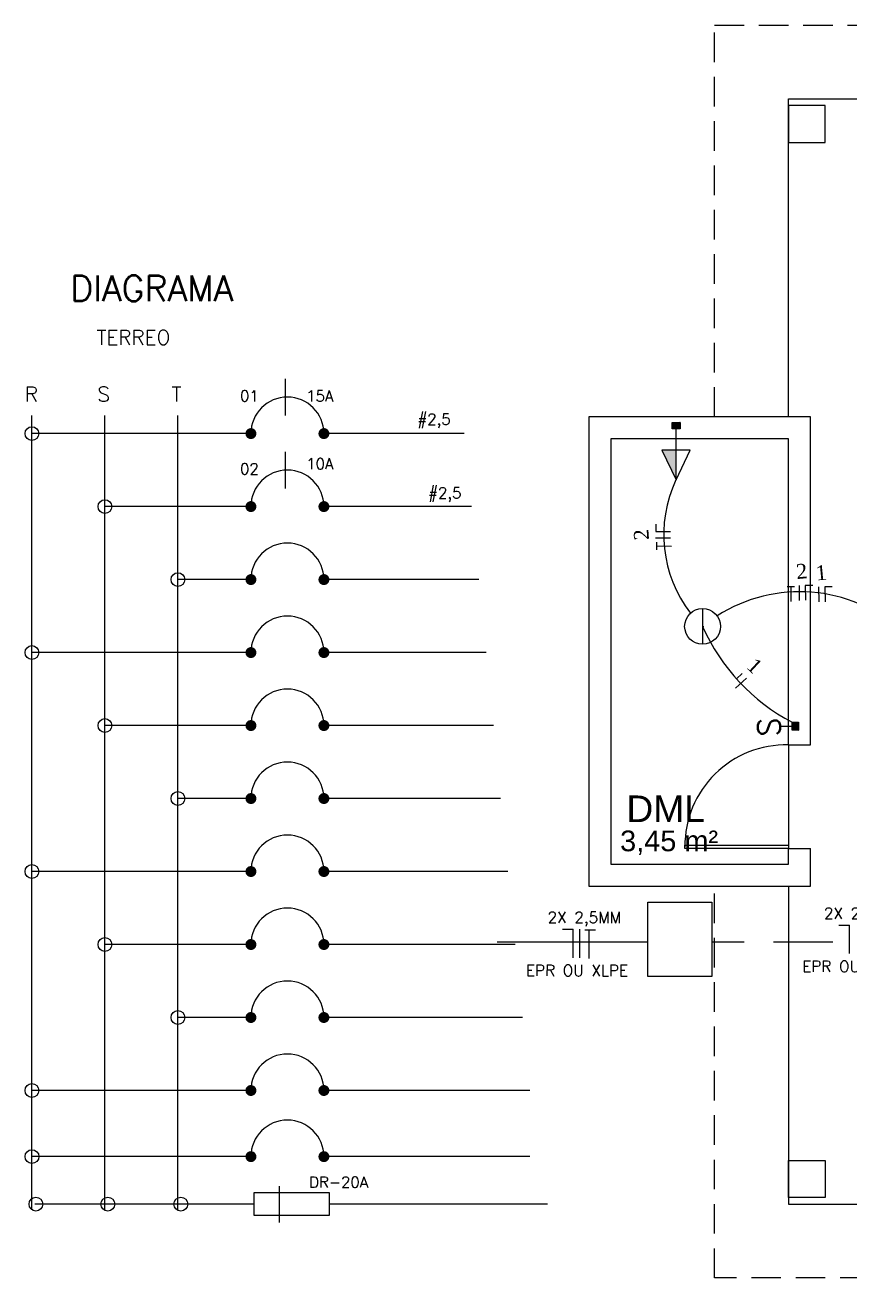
# Model space of a CAD drawing. Header units: inches. Extents: x 645122 to 645329, y 8794230 to 8794268.
# Drawn here: x 645134.07 to 645139.65, y 8794241.11 to 8794249.58 of the extents above; entities that cross this region are included whole.
import ezdxf

# ---------------------------------------------------------------- set-up
doc = ezdxf.new("R2010")
doc.units = ezdxf.units.IN
doc.header["$LTSCALE"] = 8
doc.header["$MEASUREMENT"] = 0
doc.linetypes.add('HIDDEN', pattern=[0.375, 0.25, -0.125])
for name, color, linetype in [('pena01', 8, 'Continuous'), ('pena02', 7, 'Continuous'), ('pena2', 7, 'Continuous'), ('pena3', 2, 'Continuous')]:
    doc.layers.add(name, color=color, linetype=linetype)
doc.styles.add('ARIAL', font='arial.ttf', dxfattribs={"height": 36})
doc.styles.add('rocha', font='times.ttf')
doc.styles.add('ROMANS', font='romans', dxfattribs={"height": 0.2})

msp = doc.modelspace()

# ---------------------------------------------------------------- hatches: boundary and pattern name
at = {"layer": 'pena2'}
h = msp.add_hatch(color=2, dxfattribs=at)
h.paths.add_polyline_path([(645138.4015, 8794246.6555), (645138.473, 8794246.5065), (645138.473, 8794246.6555)])
h.paths.add_polyline_path([(645138.3765, 8794246.7075), (645138.4015, 8794246.6555), (645138.473, 8794246.6555), (645138.473, 8794246.7075)])
at = {"layer": 'pena3', "linetype": 'Continuous'}
h = msp.add_hatch(dxfattribs=at)
h.set_pattern_fill('ANSI31', color=256, scale=0.04027, angle=1170, style=0)
h.set_pattern_definition([(135, (645112.4922287, 8794257.533734), (-0.0035593644, -0.0035593644), [])])
h.paths.add_polyline_path([(645138.4479, 8794246.8529), (645138.4479, 8794246.8952), (645138.5014, 8794246.8952), (645138.5014, 8794246.8529)])
at = {"layer": 'pena3'}
h = msp.add_hatch(dxfattribs=at)
h.set_pattern_fill('ANSI31', color=256, scale=0.04027, angle=1080.06928, style=0)
h.set_pattern_definition([(45.069283, (645149.9079894, 8794270.835343), (-0.00356366585, 0.0035550577), [])])
h.paths.add_polyline_path([(645139.2585, 8794244.8668), (645139.3008, 8794244.8669), (645139.3009, 8794244.8134), (645139.2586, 8794244.8133)])

# ---------------------------------------------------------------- linework, layer by layer
at = {"layer": 'pena01', "color": 8, "linetype": 'HIDDEN', "ltscale": 0.1}
for p, q in [((645138.7333, 8794246.9333), (645138.7333, 8794249.5833)), ((645138.7333, 8794249.5833), (645140.8833, 8794249.5833)), ((645138.7333, 8794241.1083), (645138.7333, 8794243.7583)), ((645149.9833, 8794241.1083, 0.1331), (645138.7333, 8794241.1083, 0.1331))]:
    msp.add_line(p, q, dxfattribs=at)
at = {"layer": 'pena01', "color": 8}
for p, q in [((645139.2333, 8794246.9333), (645139.2333, 8794249.0833)), ((645139.2333, 8794249.0833), (645140.7333, 8794249.0833)), ((645139.4833, 8794249.0386), (645139.2333, 8794249.0386)), ((645139.2333, 8794249.0386), (645139.2333, 8794248.7886)), ((645139.4833, 8794248.7886), (645139.4833, 8794249.0386)), ((645139.2333, 8794248.7886), (645139.4833, 8794248.7886)), ((645139.3833, 8794246.9333), (645137.8833, 8794246.9333)), ((645137.8833, 8794246.9333), (645137.8833, 8794243.7583)), ((645139.3833, 8794244.7139), (645139.3833, 8794246.9333)), ((645139.2333, 8794246.7833), (645138.0333, 8794246.7833)), ((645138.0333, 8794246.7833), (645138.0333, 8794243.9083)), ((645139.2333, 8794244.7139), (645139.2333, 8794246.7833)), ((645139.2333, 8794244.7139), (645139.3833, 8794244.7139)), ((645139.2333, 8794244.7139), (645139.2333, 8794244.0139)), ((645138.5333, 8794244.0139), (645138.5333, 8794244.0359)), ((645138.5333, 8794244.0359), (645139.2333, 8794244.0359)), ((645139.2333, 8794244.0139), (645138.5333, 8794244.0139)), ((645139.2333, 8794244.0359), (645139.2333, 8794244.0139)), ((645139.2333, 8794243.9083), (645139.2333, 8794244.0139)), ((645139.2333, 8794244.0139), (645139.3833, 8794244.0139)), ((645139.3833, 8794243.7583), (645139.3833, 8794244.0139)), ((645138.0333, 8794243.9083), (645139.2333, 8794243.9083)), ((645137.8833, 8794243.7583), (645139.3833, 8794243.7583)), ((645139.2333, 8794243.7583), (645139.2333, 8794241.6083)), ((645139.2333, 8794241.6529), (645139.2333, 8794241.9029)), ((645139.2333, 8794241.9029), (645139.4833, 8794241.9029)), ((645139.4833, 8794241.9029), (645139.4833, 8794241.6529)), ((645139.4833, 8794241.6529), (645139.2333, 8794241.6529)), ((645139.2333, 8794241.6083), (645140.7333, 8794241.6083))]:
    msp.add_line(p, q, dxfattribs=at)
at = {"layer": 'pena01'}
msp.add_line((645139.2938, 8794244.8669), (645139.2938, 8794244.8134), dxfattribs=at)
at = {"layer": 'pena01', "color": 8}
msp.add_arc((645139.2169, 8794244.0304), 0.6836, 88.62706, 180.46247, dxfattribs=at)
at = {"layer": 'pena02', "linetype": 'Continuous'}
for p, q in [((645135.8317, 8794246.9429), (645135.8317, 8794247.1898)), ((645135.8317, 8794246.4492), (645135.8317, 8794246.696)), ((645135.7903, 8794241.483), (645135.7903, 8794241.7298))]:
    msp.add_line(p, q, dxfattribs=at)
at = {"layer": 'pena02'}
for p, q in [((645134.1163, 8794241.5697), (645134.1163, 8794246.9432)), ((645134.61, 8794241.5655), (645134.61, 8794246.9432)), ((645135.1038, 8794241.5655), (645135.1038, 8794246.9432)), ((645135.5975, 8794246.8198), (645134.1163, 8794246.8198)), ((645137.04, 8794246.8198), (645136.0912, 8794246.8198)), ((645135.5975, 8794246.326), (645134.61, 8794246.326)), ((645137.0893, 8794246.326), (645136.0912, 8794246.326)), ((645135.5975, 8794245.8323), (645135.1038, 8794245.8323)), ((645137.1387, 8794245.8323), (645136.0912, 8794245.8323)), ((645135.5975, 8794245.3386), (645134.1163, 8794245.3386)), ((645137.1881, 8794245.3386), (645136.0912, 8794245.3386)), ((645135.5975, 8794244.8448), (645134.61, 8794244.8448)), ((645137.2374, 8794244.8448), (645136.0912, 8794244.8448)), ((645135.5975, 8794244.3511), (645135.1038, 8794244.3511)), ((645137.2868, 8794244.3511), (645136.0912, 8794244.3511)), ((645135.5975, 8794243.8574), (645134.1163, 8794243.8574)), ((645137.3362, 8794243.8574), (645136.0912, 8794243.8574)), ((645137.7054, 8794243.4669), (645137.7779, 8794243.4668)), ((645137.7776, 8794243.2744), (645137.7779, 8794243.4668)), ((645137.8217, 8794243.2744), (645137.8221, 8794243.4667)), ((645137.8557, 8794243.4637), (645137.9282, 8794243.4636)), ((645137.885, 8794243.2702), (645137.8853, 8794243.4626)), ((645139.5746, 8794243.4946), (645139.6471, 8794243.4945)), ((645139.6468, 8794243.3021), (645139.6471, 8794243.4945)), ((645135.5975, 8794243.3636), (645134.61, 8794243.3636)), ((645137.3856, 8794243.3636), (645136.0912, 8794243.3636)), ((645138.2819, 8794243.3791), (645137.263, 8794243.3791)), ((645135.5975, 8794242.8699), (645135.1038, 8794242.8699)), ((645137.4349, 8794242.8699), (645136.0912, 8794242.8699)), ((645135.5975, 8794242.3762), (645134.1163, 8794242.3762)), ((645137.4843, 8794242.3762), (645136.0912, 8794242.3762)), ((645135.5976, 8794241.9289), (645134.1164, 8794241.9289)), ((645137.4844, 8794241.9289), (645136.0913, 8794241.9289)), ((645135.6173, 8794241.6078), (645134.1361, 8794241.6078)), ((645137.6028, 8794241.6078), (645136.1301, 8794241.6078))]:
    msp.add_line(p, q, dxfattribs=at)
at = {"layer": 'pena02', "linetype": 'HIDDEN', "ltscale": 0.2}
msp.add_line((645140.7333, 8794243.3791), (645138.715, 8794243.3791), dxfattribs=at)
at = {"layer": 'pena02', "const_width": 0.037}
for points in [[(645135.5975, 8794246.8013, 1), (645135.5975, 8794246.8383, 1)], [(645136.0912, 8794246.8013, 1), (645136.0912, 8794246.8383, 1)], [(645135.5975, 8794246.3075, 1), (645135.5975, 8794246.3446, 1)], [(645136.0912, 8794246.3075, 1), (645136.0912, 8794246.3446, 1)], [(645135.5975, 8794245.8138, 1), (645135.5975, 8794245.8508, 1)], [(645136.0912, 8794245.8138, 1), (645136.0912, 8794245.8508, 1)], [(645135.5975, 8794245.3201, 1), (645135.5975, 8794245.3571, 1)], [(645136.0912, 8794245.3201, 1), (645136.0912, 8794245.3571, 1)], [(645135.5975, 8794244.8263, 1), (645135.5975, 8794244.8634, 1)], [(645136.0912, 8794244.8263, 1), (645136.0912, 8794244.8634, 1)], [(645135.5975, 8794244.3326, 1), (645135.5975, 8794244.3696, 1)], [(645136.0912, 8794244.3326, 1), (645136.0912, 8794244.3696, 1)], [(645135.5975, 8794243.8389, 1), (645135.5975, 8794243.8759, 1)], [(645136.0912, 8794243.8389, 1), (645136.0912, 8794243.8759, 1)], [(645135.5975, 8794243.3451, 1), (645135.5975, 8794243.3822, 1)], [(645136.0912, 8794243.3451, 1), (645136.0912, 8794243.3822, 1)], [(645135.5975, 8794242.8514, 1), (645135.5975, 8794242.8884, 1)], [(645136.0912, 8794242.8514, 1), (645136.0912, 8794242.8884, 1)], [(645135.5975, 8794242.3577, 1), (645135.5975, 8794242.3947, 1)], [(645136.0912, 8794242.3577, 1), (645136.0912, 8794242.3947, 1)], [(645135.5976, 8794241.9104, 1), (645135.5976, 8794241.9474, 1)], [(645136.0913, 8794241.9104, 1), (645136.0913, 8794241.9474, 1)]]:
    msp.add_lwpolyline(points, format="xyb", close=True, dxfattribs=at)
at = {"layer": 'pena02'}
msp.add_lwpolyline([(645135.6173, 8794241.5321), (645136.1301, 8794241.5321), (645136.1301, 8794241.6836), (645135.6173, 8794241.6836)], close=True, dxfattribs=at)
for centre in [(645134.1163, 8794246.8198), (645134.61, 8794246.326), (645135.1038, 8794245.8323), (645134.1163, 8794245.3386), (645134.61, 8794244.8448), (645135.1038, 8794244.3511), (645134.1163, 8794243.8574), (645134.61, 8794243.3636), (645135.1038, 8794242.8699), (645134.1163, 8794242.3762), (645134.1164, 8794241.9289), (645134.1432, 8794241.6078), (645134.6298, 8794241.6078), (645135.1235, 8794241.6078)]:
    msp.add_circle(centre, 0.0467, dxfattribs=at)
at = {"layer": 'pena02', "linetype": 'Continuous'}
for centre in [(645135.8444, 8794246.8198), (645135.8444, 8794246.326), (645135.8444, 8794245.8323), (645135.8444, 8794245.3386), (645135.8444, 8794244.8448), (645135.8444, 8794244.3511), (645135.8444, 8794243.8574), (645135.8444, 8794243.3636), (645135.8444, 8794242.8699), (645135.8444, 8794242.3762), (645135.8444, 8794241.9289)]:
    msp.add_arc(centre, 0.2469, 0, 180, dxfattribs=at)
at = {"layer": 'pena02'}
msp.add_arc((645137.281, 8794241.4666), 4.2743, 71.15286, 71.27884, dxfattribs=at)
at = {"layer": 'pena2'}
for p, q in [((645138.3365, 8794246.2082), (645138.3356, 8794246.1582)), ((645138.3356, 8794246.1582), (645138.4356, 8794246.1566)), ((645138.3349, 8794246.1157), (645138.4349, 8794246.1141)), ((645138.3421, 8794246.0846), (645138.3413, 8794246.0346)), ((645138.3416, 8794246.0598), (645138.4416, 8794246.0581)), ((645139.2746, 8794245.7836), (645139.2246, 8794245.7832)), ((645139.2497, 8794245.7836), (645139.2505, 8794245.6836)), ((645139.3055, 8794245.7916), (645139.3063, 8794245.6916)), ((645139.398, 8794245.7923), (645139.348, 8794245.792)), ((645139.348, 8794245.792), (645139.3488, 8794245.692)), ((645139.438, 8794245.7822), (645139.439, 8794245.6822)), ((645139.5305, 8794245.7831), (645139.4805, 8794245.7826)), ((645139.4805, 8794245.7826), (645139.4815, 8794245.6826)), ((645138.9503, 8794245.1659), (645138.8764, 8794245.0986)), ((645138.9217, 8794245.1973), (645138.8821, 8794245.1613))]:
    msp.add_line(p, q, dxfattribs=at)
msp.add_lwpolyline([(645138.715, 8794243.148), (645138.2819, 8794243.148), (645138.2819, 8794243.6505), (645138.715, 8794243.6505)], close=True, dxfattribs=at)
for centre, radius, start, end in [((645139.2558, 8794246.1363), 0.866, 154.68946, 217.78975), ((645139.3089, 8794244.7186), 1.0316, 48.18856, 122.71713), ((645139.8968, 8794246.0705), 1.3625, 204.07329, 242.06333)]:
    msp.add_arc(centre, radius, start, end, dxfattribs=at)
at = {"layer": 'pena3'}
for p, q in [((645138.4479, 8794246.8952), (645138.5014, 8794246.8952)), ((645138.4479, 8794246.8529), (645138.4479, 8794246.8952)), ((645138.5014, 8794246.8529), (645138.4479, 8794246.8529)), ((645138.473, 8794246.8508), (645138.473, 8794246.5073)), ((645138.473, 8794246.8508), (645138.473, 8794246.8508)), ((645138.5014, 8794246.8952), (645138.5014, 8794246.8529)), ((645138.3765, 8794246.7075), (645138.4732, 8794246.5061)), ((645138.5698, 8794246.7075), (645138.3765, 8794246.7075)), ((645138.4732, 8794246.5061), (645138.5698, 8794246.7075)), ((645138.4732, 8794246.5061), (645138.4732, 8794246.5061)), ((645138.6529, 8794245.6371), (645138.6529, 8794245.3946)), ((645139.2585, 8794244.8668), (645139.3008, 8794244.8669)), ((645139.2586, 8794244.8133), (645139.2585, 8794244.8668)), ((645139.3008, 8794244.8669), (645139.3009, 8794244.8134)), ((645139.178, 8794244.84), (645139.2586, 8794244.8401)), ((645139.3009, 8794244.8134), (645139.2586, 8794244.8133))]:
    msp.add_line(p, q, dxfattribs=at)
msp.add_circle((645138.6529, 8794245.5158), 0.1212, dxfattribs=at)

# ---------------------------------------------------------------- texts
at = {"layer": 'pena01', "color": 8, "style": 'ARIAL'}
for s, height, p in [('              DML', 0.18, (645137.1598, 8794244.1918)), ('3,45 m²', 0.14, (645138.0949, 8794243.9947))]:
    msp.add_text(s, height=height, dxfattribs=at).set_placement(p)
at = {"layer": 'pena02', "ltscale": 0.5, "style": 'ROMANS'}
msp.add_text('DIAGRAMA ', height=0.17281, dxfattribs=at).set_placement((645134.3743, 8794247.7161, 9.7715))
at = {"layer": 'pena02', "style": 'ROMANS'}
msp.add_text('TERREO', height=0.09874, dxfattribs=at).set_placement((645134.5526, 8794247.4213, 9.7715))
at = {"layer": 'pena02', "style": 'ROMANS', "oblique": -180, "text_generation_flag": 6}
for s, height, p in [('R', 0.0987, (645134.068, 8794247.0376)), ('S', 0.0987, (645134.5593, 8794247.0376)), ('01', 0.07406, (645135.524, 8794247.0376)), ('02', 0.07406, (645135.524, 8794246.5439))]:
    msp.add_text(s, height=height, rotation=180, dxfattribs=at).set_placement(p)
at = {"layer": 'pena02', "style": 'ROMANS', "text_generation_flag": 6}
for s, height, p in [('T', 0.0987, (645135.0595, 8794247.0376)), ('15A', 0.07406, (645135.9713, 8794247.0369)), ('#2,5', 0.07406, (645136.7235, 8794246.8801)), ('10A', 0.07406, (645135.9713, 8794246.5788)), ('#2,5', 0.07406, (645136.7963, 8794246.3818)), ('DR-20A', 0.07406, (645135.9911, 8794241.719))]:
    msp.add_text(s, height=height, rotation=180, dxfattribs=at).set_placement(p)
at = {"layer": 'pena02', "style": 'ROMANS'}
for s, height, p in [('2X 2,5MM', 0.07534, (645139.4737, 8794243.5374)), ('2X 2,5MM', 0.07534, (645137.6045, 8794243.5097)), ('EPR OU XLPE', 0.075336, (645139.3275, 8794243.1786)), ('EPR OU XLPE', 0.075336, (645137.4583, 8794243.151))]:
    msp.add_text(s, height=height, rotation=359.90212, dxfattribs=at).set_placement(p)
at = {"layer": 'pena2', "style": 'rocha'}
for s, rotation, p in [('2', 93.97474, (645138.2907, 8794246.1018)), ('2', 5.38586, (645139.2905, 8794245.8355)), ('1', 5.48358, (645139.4229, 8794245.8261)), ('1', 317.25965, (645138.9443, 8794245.2378))]:
    msp.add_text(s, height=0.1, rotation=rotation, dxfattribs=at).set_placement(p)
at = {"layer": 'pena3', "style": 'ROMANS'}
msp.add_text('S', height=0.151, rotation=90.06928, dxfattribs=at).set_placement((645139.1778, 8794244.7697))

doc.saveas('drawing.dxf')
